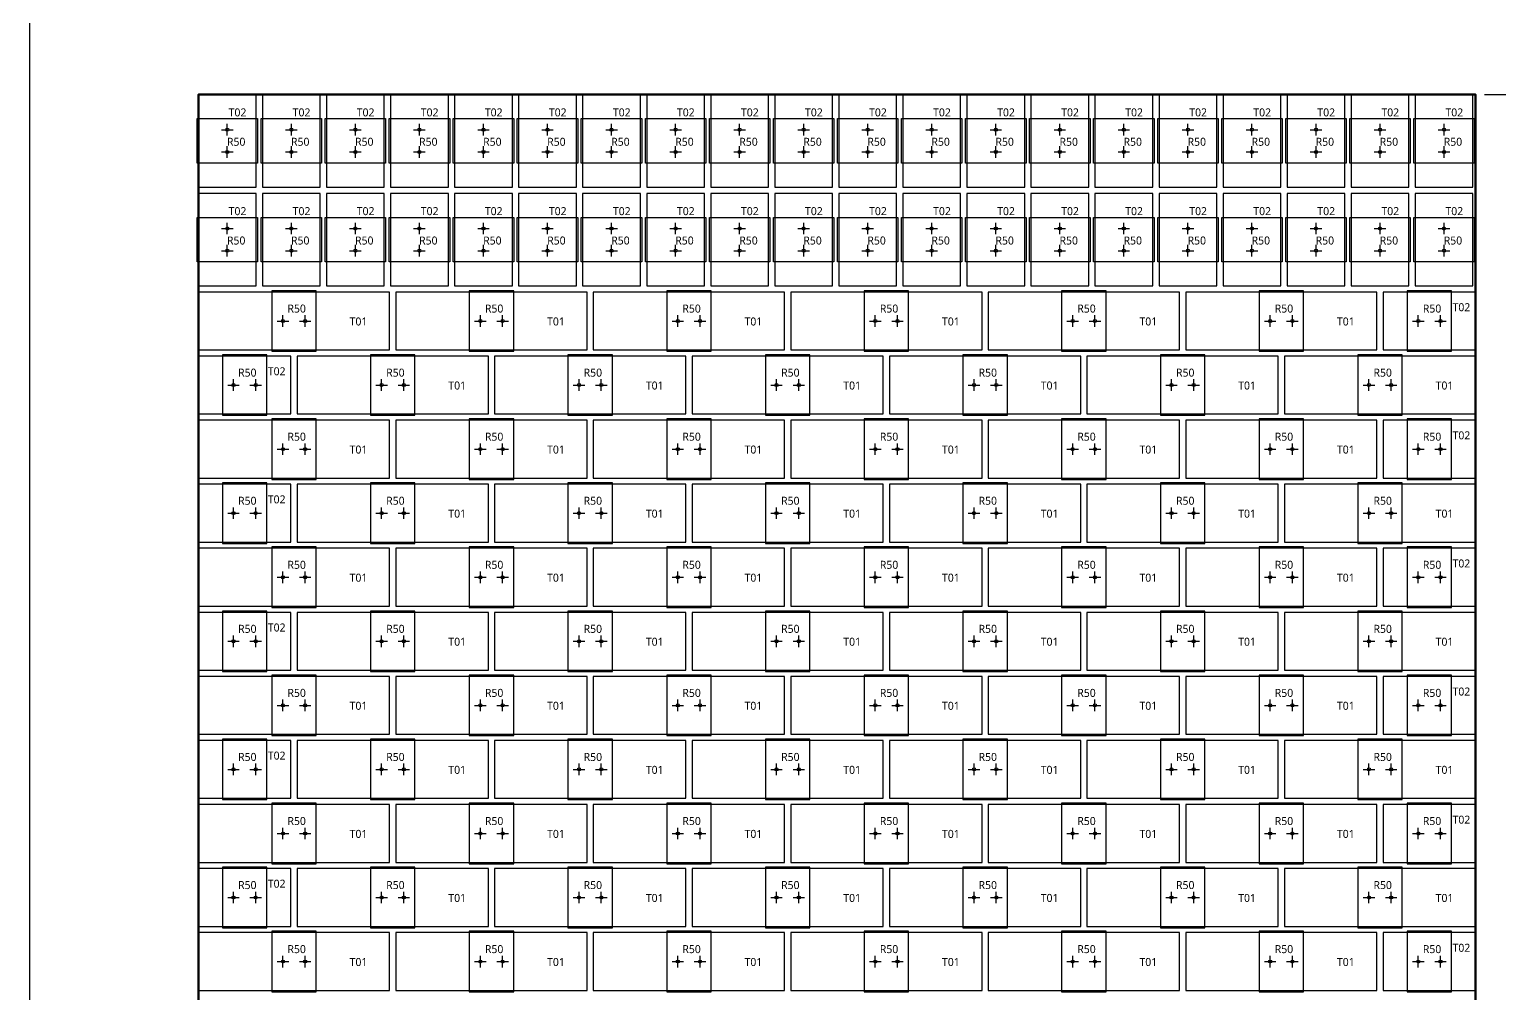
# Model space of a CAD drawing. Header units: millimetres. Extents: x -190 to 8130, y -7782 to 208.
# Drawn here: x -190 to 1463, y -4565 to -3481 of the extents above; entities that cross this region are included whole.
import ezdxf
from ezdxf.enums import TextEntityAlignment as Align

# ---------------------------------------------------------------- set-up
doc = ezdxf.new("R2010")
doc.units = ezdxf.units.MM
for name, color, linetype in [('BOARD', 7, 'Continuous'), ('BORDER', 7, 'Continuous'), ('DIM', 8, 'Continuous'), ('P4_CLIP', 4, 'Continuous'), ('P4_HOLE', 1, 'Continuous'), ('P4_SLIP', 7, 'Continuous'), ('P4_TXT_B', 7, 'Continuous'), ('P4_TXT_C', 4, 'Continuous')]:
    doc.layers.add(name, color=color, linetype=linetype)
doc.styles.add('CN', font='msyh.ttc')
doc.dimstyles.new('MM', dxfattribs={"dimtxt": 34, "dimasz": 20, "dimexe": 12, "dimexo": 10, "dimgap": 8, "dimtad": 1, "dimdec": 1, "dimdsep": 46, "dimtxsty": 'CN', "dimcen": 2.5, "dimazin": 3, "dimtfac": 1, "dimtmove": 0, "dimatfit": 3})

msp = doc.modelspace()

# ---------------------------------------------------------------- linework, layer by layer
at = {"layer": 'BOARD', "lineweight": 50}
msp.add_lwpolyline([(0, -5071.5), (1436, -5071.5), (1436, -3554.5), (0, -3554.5)], close=True, dxfattribs=at)
at = {"layer": 'BORDER'}
msp.add_lwpolyline([(-190, -7781.5), (8129.51, -7781.5), (8129.51, 207.69), (-190, 207.69)], close=True, dxfattribs=at)
at = {"layer": 'P4_CLIP'}
for points in [[(-1.5, -3631.5), (-1.5, -3581.5), (66.5, -3581.5), (66.5, -3631.5)], [(70.5, -3631.5), (70.5, -3581.5), (138.5, -3581.5), (138.5, -3631.5)], [(142.5, -3631.5), (142.5, -3581.5), (210.5, -3581.5), (210.5, -3631.5)], [(214.5, -3631.5), (214.5, -3581.5), (282.5, -3581.5), (282.5, -3631.5)], [(286.5, -3631.5), (286.5, -3581.5), (354.5, -3581.5), (354.5, -3631.5)], [(358.5, -3631.5), (358.5, -3581.5), (426.5, -3581.5), (426.5, -3631.5)], [(430.5, -3631.5), (430.5, -3581.5), (498.5, -3581.5), (498.5, -3631.5)], [(502.5, -3631.5), (502.5, -3581.5), (570.5, -3581.5), (570.5, -3631.5)], [(574.5, -3631.5), (574.5, -3581.5), (642.5, -3581.5), (642.5, -3631.5)], [(646.5, -3631.5), (646.5, -3581.5), (714.5, -3581.5), (714.5, -3631.5)], [(718.5, -3631.5), (718.5, -3581.5), (786.5, -3581.5), (786.5, -3631.5)], [(790.5, -3631.5), (790.5, -3581.5), (858.5, -3581.5), (858.5, -3631.5)], [(862.5, -3631.5), (862.5, -3581.5), (930.5, -3581.5), (930.5, -3631.5)], [(934.5, -3631.5), (934.5, -3581.5), (1002.5, -3581.5), (1002.5, -3631.5)], [(1006.5, -3631.5), (1006.5, -3581.5), (1074.5, -3581.5), (1074.5, -3631.5)], [(1078.5, -3631.5), (1078.5, -3581.5), (1146.5, -3581.5), (1146.5, -3631.5)], [(1150.5, -3631.5), (1150.5, -3581.5), (1218.5, -3581.5), (1218.5, -3631.5)], [(1222.5, -3631.5), (1222.5, -3581.5), (1290.5, -3581.5), (1290.5, -3631.5)], [(1294.5, -3631.5), (1294.5, -3581.5), (1362.5, -3581.5), (1362.5, -3631.5)], [(1366.5, -3631.5), (1366.5, -3581.5), (1434.5, -3581.5), (1434.5, -3631.5)], [(-1.5, -3742.5), (-1.5, -3692.5), (66.5, -3692.5), (66.5, -3742.5)], [(70.5, -3742.5), (70.5, -3692.5), (138.5, -3692.5), (138.5, -3742.5)], [(142.5, -3742.5), (142.5, -3692.5), (210.5, -3692.5), (210.5, -3742.5)], [(214.5, -3742.5), (214.5, -3692.5), (282.5, -3692.5), (282.5, -3742.5)], [(286.5, -3742.5), (286.5, -3692.5), (354.5, -3692.5), (354.5, -3742.5)], [(358.5, -3742.5), (358.5, -3692.5), (426.5, -3692.5), (426.5, -3742.5)], [(430.5, -3742.5), (430.5, -3692.5), (498.5, -3692.5), (498.5, -3742.5)], [(502.5, -3742.5), (502.5, -3692.5), (570.5, -3692.5), (570.5, -3742.5)], [(574.5, -3742.5), (574.5, -3692.5), (642.5, -3692.5), (642.5, -3742.5)], [(646.5, -3742.5), (646.5, -3692.5), (714.5, -3692.5), (714.5, -3742.5)], [(718.5, -3742.5), (718.5, -3692.5), (786.5, -3692.5), (786.5, -3742.5)], [(790.5, -3742.5), (790.5, -3692.5), (858.5, -3692.5), (858.5, -3742.5)], [(862.5, -3742.5), (862.5, -3692.5), (930.5, -3692.5), (930.5, -3742.5)], [(934.5, -3742.5), (934.5, -3692.5), (1002.5, -3692.5), (1002.5, -3742.5)], [(1006.5, -3742.5), (1006.5, -3692.5), (1074.5, -3692.5), (1074.5, -3742.5)], [(1078.5, -3742.5), (1078.5, -3692.5), (1146.5, -3692.5), (1146.5, -3742.5)], [(1150.5, -3742.5), (1150.5, -3692.5), (1218.5, -3692.5), (1218.5, -3742.5)], [(1222.5, -3742.5), (1222.5, -3692.5), (1290.5, -3692.5), (1290.5, -3742.5)], [(1294.5, -3742.5), (1294.5, -3692.5), (1362.5, -3692.5), (1362.5, -3742.5)], [(1366.5, -3742.5), (1366.5, -3692.5), (1434.5, -3692.5), (1434.5, -3742.5)], [(82.5, -3843), (132.5, -3843), (132.5, -3775), (82.5, -3775)], [(304.5, -3843), (354.5, -3843), (354.5, -3775), (304.5, -3775)], [(526.5, -3843), (576.5, -3843), (576.5, -3775), (526.5, -3775)], [(748.5, -3843), (798.5, -3843), (798.5, -3775), (748.5, -3775)], [(970.5, -3843), (1020.5, -3843), (1020.5, -3775), (970.5, -3775)], [(1192.5, -3843), (1242.5, -3843), (1242.5, -3775), (1192.5, -3775)], [(1359, -3843), (1409, -3843), (1409, -3775), (1359, -3775)], [(27, -3915), (77, -3915), (77, -3847), (27, -3847)], [(193.5, -3915), (243.5, -3915), (243.5, -3847), (193.5, -3847)], [(415.5, -3915), (465.5, -3915), (465.5, -3847), (415.5, -3847)], [(637.5, -3915), (687.5, -3915), (687.5, -3847), (637.5, -3847)], [(859.5, -3915), (909.5, -3915), (909.5, -3847), (859.5, -3847)], [(1081.5, -3915), (1131.5, -3915), (1131.5, -3847), (1081.5, -3847)], [(1303.5, -3915), (1353.5, -3915), (1353.5, -3847), (1303.5, -3847)], [(82.5, -3987), (132.5, -3987), (132.5, -3919), (82.5, -3919)], [(304.5, -3987), (354.5, -3987), (354.5, -3919), (304.5, -3919)], [(526.5, -3987), (576.5, -3987), (576.5, -3919), (526.5, -3919)], [(748.5, -3987), (798.5, -3987), (798.5, -3919), (748.5, -3919)], [(970.5, -3987), (1020.5, -3987), (1020.5, -3919), (970.5, -3919)], [(1192.5, -3987), (1242.5, -3987), (1242.5, -3919), (1192.5, -3919)], [(1359, -3987), (1409, -3987), (1409, -3919), (1359, -3919)], [(27, -4059), (77, -4059), (77, -3991), (27, -3991)], [(193.5, -4059), (243.5, -4059), (243.5, -3991), (193.5, -3991)], [(415.5, -4059), (465.5, -4059), (465.5, -3991), (415.5, -3991)], [(637.5, -4059), (687.5, -4059), (687.5, -3991), (637.5, -3991)], [(859.5, -4059), (909.5, -4059), (909.5, -3991), (859.5, -3991)], [(1081.5, -4059), (1131.5, -4059), (1131.5, -3991), (1081.5, -3991)], [(1303.5, -4059), (1353.5, -4059), (1353.5, -3991), (1303.5, -3991)], [(82.5, -4131), (132.5, -4131), (132.5, -4063), (82.5, -4063)], [(304.5, -4131), (354.5, -4131), (354.5, -4063), (304.5, -4063)], [(526.5, -4131), (576.5, -4131), (576.5, -4063), (526.5, -4063)], [(748.5, -4131), (798.5, -4131), (798.5, -4063), (748.5, -4063)], [(970.5, -4131), (1020.5, -4131), (1020.5, -4063), (970.5, -4063)], [(1192.5, -4131), (1242.5, -4131), (1242.5, -4063), (1192.5, -4063)], [(1359, -4131), (1409, -4131), (1409, -4063), (1359, -4063)], [(27, -4203), (77, -4203), (77, -4135), (27, -4135)], [(193.5, -4203), (243.5, -4203), (243.5, -4135), (193.5, -4135)], [(415.5, -4203), (465.5, -4203), (465.5, -4135), (415.5, -4135)], [(637.5, -4203), (687.5, -4203), (687.5, -4135), (637.5, -4135)], [(859.5, -4203), (909.5, -4203), (909.5, -4135), (859.5, -4135)], [(1081.5, -4203), (1131.5, -4203), (1131.5, -4135), (1081.5, -4135)], [(1303.5, -4203), (1353.5, -4203), (1353.5, -4135), (1303.5, -4135)], [(82.5, -4275), (132.5, -4275), (132.5, -4207), (82.5, -4207)], [(304.5, -4275), (354.5, -4275), (354.5, -4207), (304.5, -4207)], [(526.5, -4275), (576.5, -4275), (576.5, -4207), (526.5, -4207)], [(748.5, -4275), (798.5, -4275), (798.5, -4207), (748.5, -4207)], [(970.5, -4275), (1020.5, -4275), (1020.5, -4207), (970.5, -4207)], [(1192.5, -4275), (1242.5, -4275), (1242.5, -4207), (1192.5, -4207)], [(1359, -4275), (1409, -4275), (1409, -4207), (1359, -4207)], [(27, -4347), (77, -4347), (77, -4279), (27, -4279)], [(193.5, -4347), (243.5, -4347), (243.5, -4279), (193.5, -4279)], [(415.5, -4347), (465.5, -4347), (465.5, -4279), (415.5, -4279)], [(637.5, -4347), (687.5, -4347), (687.5, -4279), (637.5, -4279)], [(859.5, -4347), (909.5, -4347), (909.5, -4279), (859.5, -4279)], [(1081.5, -4347), (1131.5, -4347), (1131.5, -4279), (1081.5, -4279)], [(1303.5, -4347), (1353.5, -4347), (1353.5, -4279), (1303.5, -4279)], [(82.5, -4419), (132.5, -4419), (132.5, -4351), (82.5, -4351)], [(304.5, -4419), (354.5, -4419), (354.5, -4351), (304.5, -4351)], [(526.5, -4419), (576.5, -4419), (576.5, -4351), (526.5, -4351)], [(748.5, -4419), (798.5, -4419), (798.5, -4351), (748.5, -4351)], [(970.5, -4419), (1020.5, -4419), (1020.5, -4351), (970.5, -4351)], [(1192.5, -4419), (1242.5, -4419), (1242.5, -4351), (1192.5, -4351)], [(1359, -4419), (1409, -4419), (1409, -4351), (1359, -4351)], [(27, -4491), (77, -4491), (77, -4423), (27, -4423)], [(193.5, -4491), (243.5, -4491), (243.5, -4423), (193.5, -4423)], [(415.5, -4491), (465.5, -4491), (465.5, -4423), (415.5, -4423)], [(637.5, -4491), (687.5, -4491), (687.5, -4423), (637.5, -4423)], [(859.5, -4491), (909.5, -4491), (909.5, -4423), (859.5, -4423)], [(1081.5, -4491), (1131.5, -4491), (1131.5, -4423), (1081.5, -4423)], [(1303.5, -4491), (1353.5, -4491), (1353.5, -4423), (1303.5, -4423)], [(82.5, -4563), (132.5, -4563), (132.5, -4495), (82.5, -4495)], [(304.5, -4563), (354.5, -4563), (354.5, -4495), (304.5, -4495)], [(526.5, -4563), (576.5, -4563), (576.5, -4495), (526.5, -4495)], [(748.5, -4563), (798.5, -4563), (798.5, -4495), (748.5, -4495)], [(970.5, -4563), (1020.5, -4563), (1020.5, -4495), (970.5, -4495)], [(1192.5, -4563), (1242.5, -4563), (1242.5, -4495), (1192.5, -4495)], [(1359, -4563), (1409, -4563), (1409, -4495), (1359, -4495)]]:
    msp.add_lwpolyline(points, close=True, dxfattribs=at)
at = {"layer": 'P4_HOLE'}
for p, q in [((26, -3594), (39, -3594)), ((32.5, -3600.5), (32.5, -3587.5)), ((98, -3594), (111, -3594)), ((104.5, -3600.5), (104.5, -3587.5)), ((170, -3594), (183, -3594)), ((176.5, -3600.5), (176.5, -3587.5)), ((242, -3594), (255, -3594)), ((248.5, -3600.5), (248.5, -3587.5)), ((314, -3594), (327, -3594)), ((320.5, -3600.5), (320.5, -3587.5)), ((386, -3594), (399, -3594)), ((392.5, -3600.5), (392.5, -3587.5)), ((458, -3594), (471, -3594)), ((464.5, -3600.5), (464.5, -3587.5)), ((530, -3594), (543, -3594)), ((536.5, -3600.5), (536.5, -3587.5)), ((602, -3594), (615, -3594)), ((608.5, -3600.5), (608.5, -3587.5)), ((674, -3594), (687, -3594)), ((680.5, -3600.5), (680.5, -3587.5)), ((746, -3594), (759, -3594)), ((752.5, -3600.5), (752.5, -3587.5)), ((818, -3594), (831, -3594)), ((824.5, -3600.5), (824.5, -3587.5)), ((890, -3594), (903, -3594)), ((896.5, -3600.5), (896.5, -3587.5)), ((962, -3594), (975, -3594)), ((968.5, -3600.5), (968.5, -3587.5)), ((1034, -3594), (1047, -3594)), ((1040.5, -3600.5), (1040.5, -3587.5)), ((1106, -3594), (1119, -3594)), ((1112.5, -3600.5), (1112.5, -3587.5)), ((1178, -3594), (1191, -3594)), ((1184.5, -3600.5), (1184.5, -3587.5)), ((1250, -3594), (1263, -3594)), ((1256.5, -3600.5), (1256.5, -3587.5)), ((1322, -3594), (1335, -3594)), ((1328.5, -3600.5), (1328.5, -3587.5)), ((1394, -3594), (1407, -3594)), ((1400.5, -3600.5), (1400.5, -3587.5)), ((26, -3619), (39, -3619)), ((32.5, -3625.5), (32.5, -3612.5)), ((98, -3619), (111, -3619)), ((104.5, -3625.5), (104.5, -3612.5)), ((170, -3619), (183, -3619)), ((176.5, -3625.5), (176.5, -3612.5)), ((242, -3619), (255, -3619)), ((248.5, -3625.5), (248.5, -3612.5)), ((314, -3619), (327, -3619)), ((320.5, -3625.5), (320.5, -3612.5)), ((386, -3619), (399, -3619)), ((392.5, -3625.5), (392.5, -3612.5)), ((458, -3619), (471, -3619)), ((464.5, -3625.5), (464.5, -3612.5)), ((530, -3619), (543, -3619)), ((536.5, -3625.5), (536.5, -3612.5)), ((602, -3619), (615, -3619)), ((608.5, -3625.5), (608.5, -3612.5)), ((674, -3619), (687, -3619)), ((680.5, -3625.5), (680.5, -3612.5)), ((746, -3619), (759, -3619)), ((752.5, -3625.5), (752.5, -3612.5)), ((818, -3619), (831, -3619)), ((824.5, -3625.5), (824.5, -3612.5)), ((890, -3619), (903, -3619)), ((896.5, -3625.5), (896.5, -3612.5)), ((962, -3619), (975, -3619)), ((968.5, -3625.5), (968.5, -3612.5)), ((1034, -3619), (1047, -3619)), ((1040.5, -3625.5), (1040.5, -3612.5)), ((1106, -3619), (1119, -3619)), ((1112.5, -3625.5), (1112.5, -3612.5)), ((1178, -3619), (1191, -3619)), ((1184.5, -3625.5), (1184.5, -3612.5)), ((1250, -3619), (1263, -3619)), ((1256.5, -3625.5), (1256.5, -3612.5)), ((1322, -3619), (1335, -3619)), ((1328.5, -3625.5), (1328.5, -3612.5)), ((1394, -3619), (1407, -3619)), ((1400.5, -3625.5), (1400.5, -3612.5)), ((32.5, -3711.5), (32.5, -3698.5)), ((104.5, -3711.5), (104.5, -3698.5)), ((176.5, -3711.5), (176.5, -3698.5)), ((248.5, -3711.5), (248.5, -3698.5)), ((320.5, -3711.5), (320.5, -3698.5)), ((392.5, -3711.5), (392.5, -3698.5)), ((464.5, -3711.5), (464.5, -3698.5)), ((536.5, -3711.5), (536.5, -3698.5)), ((608.5, -3711.5), (608.5, -3698.5)), ((680.5, -3711.5), (680.5, -3698.5)), ((752.5, -3711.5), (752.5, -3698.5)), ((824.5, -3711.5), (824.5, -3698.5)), ((896.5, -3711.5), (896.5, -3698.5)), ((968.5, -3711.5), (968.5, -3698.5)), ((1040.5, -3711.5), (1040.5, -3698.5)), ((1112.5, -3711.5), (1112.5, -3698.5)), ((1184.5, -3711.5), (1184.5, -3698.5)), ((1256.5, -3711.5), (1256.5, -3698.5)), ((1328.5, -3711.5), (1328.5, -3698.5)), ((1400.5, -3711.5), (1400.5, -3698.5)), ((26, -3705), (39, -3705)), ((98, -3705), (111, -3705)), ((170, -3705), (183, -3705)), ((242, -3705), (255, -3705)), ((314, -3705), (327, -3705)), ((386, -3705), (399, -3705)), ((458, -3705), (471, -3705)), ((530, -3705), (543, -3705)), ((602, -3705), (615, -3705)), ((674, -3705), (687, -3705)), ((746, -3705), (759, -3705)), ((818, -3705), (831, -3705)), ((890, -3705), (903, -3705)), ((962, -3705), (975, -3705)), ((1034, -3705), (1047, -3705)), ((1106, -3705), (1119, -3705)), ((1178, -3705), (1191, -3705)), ((1250, -3705), (1263, -3705)), ((1322, -3705), (1335, -3705)), ((1394, -3705), (1407, -3705)), ((26, -3730), (39, -3730)), ((32.5, -3736.5), (32.5, -3723.5)), ((98, -3730), (111, -3730)), ((104.5, -3736.5), (104.5, -3723.5)), ((170, -3730), (183, -3730)), ((176.5, -3736.5), (176.5, -3723.5)), ((242, -3730), (255, -3730)), ((248.5, -3736.5), (248.5, -3723.5)), ((314, -3730), (327, -3730)), ((320.5, -3736.5), (320.5, -3723.5)), ((386, -3730), (399, -3730)), ((392.5, -3736.5), (392.5, -3723.5)), ((458, -3730), (471, -3730)), ((464.5, -3736.5), (464.5, -3723.5)), ((530, -3730), (543, -3730)), ((536.5, -3736.5), (536.5, -3723.5)), ((602, -3730), (615, -3730)), ((608.5, -3736.5), (608.5, -3723.5)), ((674, -3730), (687, -3730)), ((680.5, -3736.5), (680.5, -3723.5)), ((746, -3730), (759, -3730)), ((752.5, -3736.5), (752.5, -3723.5)), ((818, -3730), (831, -3730)), ((824.5, -3736.5), (824.5, -3723.5)), ((890, -3730), (903, -3730)), ((896.5, -3736.5), (896.5, -3723.5)), ((962, -3730), (975, -3730)), ((968.5, -3736.5), (968.5, -3723.5)), ((1034, -3730), (1047, -3730)), ((1040.5, -3736.5), (1040.5, -3723.5)), ((1106, -3730), (1119, -3730)), ((1112.5, -3736.5), (1112.5, -3723.5)), ((1178, -3730), (1191, -3730)), ((1184.5, -3736.5), (1184.5, -3723.5)), ((1250, -3730), (1263, -3730)), ((1256.5, -3736.5), (1256.5, -3723.5)), ((1322, -3730), (1335, -3730)), ((1328.5, -3736.5), (1328.5, -3723.5)), ((1394, -3730), (1407, -3730)), ((1400.5, -3736.5), (1400.5, -3723.5)), ((88.5, -3809), (101.5, -3809)), ((95, -3815.5), (95, -3802.5)), ((113.5, -3809), (126.5, -3809)), ((120, -3815.5), (120, -3802.5)), ((310.5, -3809), (323.5, -3809)), ((317, -3815.5), (317, -3802.5)), ((335.5, -3809), (348.5, -3809)), ((342, -3815.5), (342, -3802.5)), ((532.5, -3809), (545.5, -3809)), ((539, -3815.5), (539, -3802.5)), ((557.5, -3809), (570.5, -3809)), ((564, -3815.5), (564, -3802.5)), ((754.5, -3809), (767.5, -3809)), ((761, -3815.5), (761, -3802.5)), ((779.5, -3809), (792.5, -3809)), ((786, -3815.5), (786, -3802.5)), ((976.5, -3809), (989.5, -3809)), ((983, -3815.5), (983, -3802.5)), ((1001.5, -3809), (1014.5, -3809)), ((1008, -3815.5), (1008, -3802.5)), ((1198.5, -3809), (1211.5, -3809)), ((1205, -3815.5), (1205, -3802.5)), ((1223.5, -3809), (1236.5, -3809)), ((1230, -3815.5), (1230, -3802.5)), ((1365, -3809), (1378, -3809)), ((1371.5, -3815.5), (1371.5, -3802.5)), ((1390, -3809), (1403, -3809)), ((1396.5, -3815.5), (1396.5, -3802.5)), ((33, -3881), (46, -3881)), ((39.5, -3887.5), (39.5, -3874.5)), ((58, -3881), (71, -3881)), ((64.5, -3887.5), (64.5, -3874.5)), ((199.5, -3881), (212.5, -3881)), ((206, -3887.5), (206, -3874.5)), ((224.5, -3881), (237.5, -3881)), ((231, -3887.5), (231, -3874.5)), ((421.5, -3881), (434.5, -3881)), ((428, -3887.5), (428, -3874.5)), ((446.5, -3881), (459.5, -3881)), ((453, -3887.5), (453, -3874.5)), ((643.5, -3881), (656.5, -3881)), ((650, -3887.5), (650, -3874.5)), ((668.5, -3881), (681.5, -3881)), ((675, -3887.5), (675, -3874.5)), ((865.5, -3881), (878.5, -3881)), ((872, -3887.5), (872, -3874.5)), ((890.5, -3881), (903.5, -3881)), ((897, -3887.5), (897, -3874.5)), ((1087.5, -3881), (1100.5, -3881)), ((1094, -3887.5), (1094, -3874.5)), ((1112.5, -3881), (1125.5, -3881)), ((1119, -3887.5), (1119, -3874.5)), ((1309.5, -3881), (1322.5, -3881)), ((1316, -3887.5), (1316, -3874.5)), ((1334.5, -3881), (1347.5, -3881)), ((1341, -3887.5), (1341, -3874.5)), ((95, -3959.5), (95, -3946.5)), ((120, -3959.5), (120, -3946.5)), ((317, -3959.5), (317, -3946.5)), ((342, -3959.5), (342, -3946.5)), ((539, -3959.5), (539, -3946.5)), ((564, -3959.5), (564, -3946.5)), ((761, -3959.5), (761, -3946.5)), ((786, -3959.5), (786, -3946.5)), ((983, -3959.5), (983, -3946.5)), ((1008, -3959.5), (1008, -3946.5)), ((1205, -3959.5), (1205, -3946.5)), ((1230, -3959.5), (1230, -3946.5)), ((1371.5, -3959.5), (1371.5, -3946.5)), ((1396.5, -3959.5), (1396.5, -3946.5)), ((88.5, -3953), (101.5, -3953)), ((113.5, -3953), (126.5, -3953)), ((310.5, -3953), (323.5, -3953)), ((335.5, -3953), (348.5, -3953)), ((532.5, -3953), (545.5, -3953)), ((557.5, -3953), (570.5, -3953)), ((754.5, -3953), (767.5, -3953)), ((779.5, -3953), (792.5, -3953)), ((976.5, -3953), (989.5, -3953)), ((1001.5, -3953), (1014.5, -3953)), ((1198.5, -3953), (1211.5, -3953)), ((1223.5, -3953), (1236.5, -3953)), ((1365, -3953), (1378, -3953)), ((1390, -3953), (1403, -3953)), ((33, -4025), (46, -4025)), ((39.5, -4031.5), (39.5, -4018.5)), ((58, -4025), (71, -4025)), ((64.5, -4031.5), (64.5, -4018.5)), ((199.5, -4025), (212.5, -4025)), ((206, -4031.5), (206, -4018.5)), ((224.5, -4025), (237.5, -4025)), ((231, -4031.5), (231, -4018.5)), ((421.5, -4025), (434.5, -4025)), ((428, -4031.5), (428, -4018.5)), ((446.5, -4025), (459.5, -4025)), ((453, -4031.5), (453, -4018.5)), ((643.5, -4025), (656.5, -4025)), ((650, -4031.5), (650, -4018.5)), ((668.5, -4025), (681.5, -4025)), ((675, -4031.5), (675, -4018.5)), ((865.5, -4025), (878.5, -4025)), ((872, -4031.5), (872, -4018.5)), ((890.5, -4025), (903.5, -4025)), ((897, -4031.5), (897, -4018.5)), ((1087.5, -4025), (1100.5, -4025)), ((1094, -4031.5), (1094, -4018.5)), ((1112.5, -4025), (1125.5, -4025)), ((1119, -4031.5), (1119, -4018.5)), ((1309.5, -4025), (1322.5, -4025)), ((1316, -4031.5), (1316, -4018.5)), ((1334.5, -4025), (1347.5, -4025)), ((1341, -4031.5), (1341, -4018.5)), ((88.5, -4097), (101.5, -4097)), ((95, -4103.5), (95, -4090.5)), ((113.5, -4097), (126.5, -4097)), ((120, -4103.5), (120, -4090.5)), ((310.5, -4097), (323.5, -4097)), ((317, -4103.5), (317, -4090.5)), ((335.5, -4097), (348.5, -4097)), ((342, -4103.5), (342, -4090.5)), ((532.5, -4097), (545.5, -4097)), ((539, -4103.5), (539, -4090.5)), ((557.5, -4097), (570.5, -4097)), ((564, -4103.5), (564, -4090.5)), ((754.5, -4097), (767.5, -4097)), ((761, -4103.5), (761, -4090.5)), ((779.5, -4097), (792.5, -4097)), ((786, -4103.5), (786, -4090.5)), ((976.5, -4097), (989.5, -4097)), ((983, -4103.5), (983, -4090.5)), ((1001.5, -4097), (1014.5, -4097)), ((1008, -4103.5), (1008, -4090.5)), ((1198.5, -4097), (1211.5, -4097)), ((1205, -4103.5), (1205, -4090.5)), ((1223.5, -4097), (1236.5, -4097)), ((1230, -4103.5), (1230, -4090.5)), ((1365, -4097), (1378, -4097)), ((1371.5, -4103.5), (1371.5, -4090.5)), ((1390, -4097), (1403, -4097)), ((1396.5, -4103.5), (1396.5, -4090.5)), ((39.5, -4175.5), (39.5, -4162.5)), ((64.5, -4175.5), (64.5, -4162.5)), ((206, -4175.5), (206, -4162.5)), ((231, -4175.5), (231, -4162.5)), ((428, -4175.5), (428, -4162.5)), ((453, -4175.5), (453, -4162.5)), ((650, -4175.5), (650, -4162.5)), ((675, -4175.5), (675, -4162.5)), ((872, -4175.5), (872, -4162.5)), ((897, -4175.5), (897, -4162.5)), ((1094, -4175.5), (1094, -4162.5)), ((1119, -4175.5), (1119, -4162.5)), ((1316, -4175.5), (1316, -4162.5)), ((1341, -4175.5), (1341, -4162.5)), ((33, -4169), (46, -4169)), ((58, -4169), (71, -4169)), ((199.5, -4169), (212.5, -4169)), ((224.5, -4169), (237.5, -4169)), ((421.5, -4169), (434.5, -4169)), ((446.5, -4169), (459.5, -4169)), ((643.5, -4169), (656.5, -4169)), ((668.5, -4169), (681.5, -4169)), ((865.5, -4169), (878.5, -4169)), ((890.5, -4169), (903.5, -4169)), ((1087.5, -4169), (1100.5, -4169)), ((1112.5, -4169), (1125.5, -4169)), ((1309.5, -4169), (1322.5, -4169)), ((1334.5, -4169), (1347.5, -4169)), ((88.5, -4241), (101.5, -4241)), ((95, -4247.5), (95, -4234.5)), ((113.5, -4241), (126.5, -4241)), ((120, -4247.5), (120, -4234.5)), ((310.5, -4241), (323.5, -4241)), ((317, -4247.5), (317, -4234.5)), ((335.5, -4241), (348.5, -4241)), ((342, -4247.5), (342, -4234.5)), ((532.5, -4241), (545.5, -4241)), ((539, -4247.5), (539, -4234.5)), ((557.5, -4241), (570.5, -4241)), ((564, -4247.5), (564, -4234.5)), ((754.5, -4241), (767.5, -4241)), ((761, -4247.5), (761, -4234.5)), ((779.5, -4241), (792.5, -4241)), ((786, -4247.5), (786, -4234.5)), ((976.5, -4241), (989.5, -4241)), ((983, -4247.5), (983, -4234.5)), ((1001.5, -4241), (1014.5, -4241)), ((1008, -4247.5), (1008, -4234.5)), ((1198.5, -4241), (1211.5, -4241)), ((1205, -4247.5), (1205, -4234.5)), ((1223.5, -4241), (1236.5, -4241)), ((1230, -4247.5), (1230, -4234.5)), ((1365, -4241), (1378, -4241)), ((1371.5, -4247.5), (1371.5, -4234.5)), ((1390, -4241), (1403, -4241)), ((1396.5, -4247.5), (1396.5, -4234.5)), ((33, -4313), (46, -4313)), ((39.5, -4319.5), (39.5, -4306.5)), ((58, -4313), (71, -4313)), ((64.5, -4319.5), (64.5, -4306.5)), ((199.5, -4313), (212.5, -4313)), ((206, -4319.5), (206, -4306.5)), ((224.5, -4313), (237.5, -4313)), ((231, -4319.5), (231, -4306.5)), ((421.5, -4313), (434.5, -4313)), ((428, -4319.5), (428, -4306.5)), ((446.5, -4313), (459.5, -4313)), ((453, -4319.5), (453, -4306.5)), ((643.5, -4313), (656.5, -4313)), ((650, -4319.5), (650, -4306.5)), ((668.5, -4313), (681.5, -4313)), ((675, -4319.5), (675, -4306.5)), ((865.5, -4313), (878.5, -4313)), ((872, -4319.5), (872, -4306.5)), ((890.5, -4313), (903.5, -4313)), ((897, -4319.5), (897, -4306.5)), ((1087.5, -4313), (1100.5, -4313)), ((1094, -4319.5), (1094, -4306.5)), ((1112.5, -4313), (1125.5, -4313)), ((1119, -4319.5), (1119, -4306.5)), ((1309.5, -4313), (1322.5, -4313)), ((1316, -4319.5), (1316, -4306.5)), ((1334.5, -4313), (1347.5, -4313)), ((1341, -4319.5), (1341, -4306.5)), ((95, -4391.5), (95, -4378.5)), ((120, -4391.5), (120, -4378.5)), ((317, -4391.5), (317, -4378.5)), ((342, -4391.5), (342, -4378.5)), ((539, -4391.5), (539, -4378.5)), ((564, -4391.5), (564, -4378.5)), ((761, -4391.5), (761, -4378.5)), ((786, -4391.5), (786, -4378.5)), ((983, -4391.5), (983, -4378.5)), ((1008, -4391.5), (1008, -4378.5)), ((1205, -4391.5), (1205, -4378.5)), ((1230, -4391.5), (1230, -4378.5)), ((1371.5, -4391.5), (1371.5, -4378.5)), ((1396.5, -4391.5), (1396.5, -4378.5)), ((88.5, -4385), (101.5, -4385)), ((113.5, -4385), (126.5, -4385)), ((310.5, -4385), (323.5, -4385)), ((335.5, -4385), (348.5, -4385)), ((532.5, -4385), (545.5, -4385)), ((557.5, -4385), (570.5, -4385)), ((754.5, -4385), (767.5, -4385)), ((779.5, -4385), (792.5, -4385)), ((976.5, -4385), (989.5, -4385)), ((1001.5, -4385), (1014.5, -4385)), ((1198.5, -4385), (1211.5, -4385)), ((1223.5, -4385), (1236.5, -4385)), ((1365, -4385), (1378, -4385)), ((1390, -4385), (1403, -4385)), ((33, -4457), (46, -4457)), ((39.5, -4463.5), (39.5, -4450.5)), ((58, -4457), (71, -4457)), ((64.5, -4463.5), (64.5, -4450.5)), ((199.5, -4457), (212.5, -4457)), ((206, -4463.5), (206, -4450.5)), ((224.5, -4457), (237.5, -4457)), ((231, -4463.5), (231, -4450.5)), ((421.5, -4457), (434.5, -4457)), ((428, -4463.5), (428, -4450.5)), ((446.5, -4457), (459.5, -4457)), ((453, -4463.5), (453, -4450.5)), ((643.5, -4457), (656.5, -4457)), ((650, -4463.5), (650, -4450.5)), ((668.5, -4457), (681.5, -4457)), ((675, -4463.5), (675, -4450.5)), ((865.5, -4457), (878.5, -4457)), ((872, -4463.5), (872, -4450.5)), ((890.5, -4457), (903.5, -4457)), ((897, -4463.5), (897, -4450.5)), ((1087.5, -4457), (1100.5, -4457)), ((1094, -4463.5), (1094, -4450.5)), ((1112.5, -4457), (1125.5, -4457)), ((1119, -4463.5), (1119, -4450.5)), ((1309.5, -4457), (1322.5, -4457)), ((1316, -4463.5), (1316, -4450.5)), ((1334.5, -4457), (1347.5, -4457)), ((1341, -4463.5), (1341, -4450.5)), ((95, -4535.5), (95, -4522.5)), ((120, -4535.5), (120, -4522.5)), ((317, -4535.5), (317, -4522.5)), ((342, -4535.5), (342, -4522.5)), ((539, -4535.5), (539, -4522.5)), ((564, -4535.5), (564, -4522.5)), ((761, -4535.5), (761, -4522.5)), ((786, -4535.5), (786, -4522.5)), ((983, -4535.5), (983, -4522.5)), ((1008, -4535.5), (1008, -4522.5)), ((1205, -4535.5), (1205, -4522.5)), ((1230, -4535.5), (1230, -4522.5)), ((1371.5, -4535.5), (1371.5, -4522.5)), ((1396.5, -4535.5), (1396.5, -4522.5)), ((88.5, -4529), (101.5, -4529)), ((113.5, -4529), (126.5, -4529)), ((310.5, -4529), (323.5, -4529)), ((335.5, -4529), (348.5, -4529)), ((532.5, -4529), (545.5, -4529)), ((557.5, -4529), (570.5, -4529)), ((754.5, -4529), (767.5, -4529)), ((779.5, -4529), (792.5, -4529)), ((976.5, -4529), (989.5, -4529)), ((1001.5, -4529), (1014.5, -4529)), ((1198.5, -4529), (1211.5, -4529)), ((1223.5, -4529), (1236.5, -4529)), ((1365, -4529), (1378, -4529)), ((1390, -4529), (1403, -4529))]:
    msp.add_line(p, q, dxfattribs=at)
for centre in [(32.5, -3594), (104.5, -3594), (176.5, -3594), (248.5, -3594), (320.5, -3594), (392.5, -3594), (464.5, -3594), (536.5, -3594), (608.5, -3594), (680.5, -3594), (752.5, -3594), (824.5, -3594), (896.5, -3594), (968.5, -3594), (1040.5, -3594), (1112.5, -3594), (1184.5, -3594), (1256.5, -3594), (1328.5, -3594), (1400.5, -3594), (32.5, -3619), (104.5, -3619), (176.5, -3619), (248.5, -3619), (320.5, -3619), (392.5, -3619), (464.5, -3619), (536.5, -3619), (608.5, -3619), (680.5, -3619), (752.5, -3619), (824.5, -3619), (896.5, -3619), (968.5, -3619), (1040.5, -3619), (1112.5, -3619), (1184.5, -3619), (1256.5, -3619), (1328.5, -3619), (1400.5, -3619), (32.5, -3705), (104.5, -3705), (176.5, -3705), (248.5, -3705), (320.5, -3705), (392.5, -3705), (464.5, -3705), (536.5, -3705), (608.5, -3705), (680.5, -3705), (752.5, -3705), (824.5, -3705), (896.5, -3705), (968.5, -3705), (1040.5, -3705), (1112.5, -3705), (1184.5, -3705), (1256.5, -3705), (1328.5, -3705), (1400.5, -3705), (32.5, -3730), (104.5, -3730), (176.5, -3730), (248.5, -3730), (320.5, -3730), (392.5, -3730), (464.5, -3730), (536.5, -3730), (608.5, -3730), (680.5, -3730), (752.5, -3730), (824.5, -3730), (896.5, -3730), (968.5, -3730), (1040.5, -3730), (1112.5, -3730), (1184.5, -3730), (1256.5, -3730), (1328.5, -3730), (1400.5, -3730), (95, -3809), (120, -3809), (317, -3809), (342, -3809), (539, -3809), (564, -3809), (761, -3809), (786, -3809), (983, -3809), (1008, -3809), (1205, -3809), (1230, -3809), (1371.5, -3809), (1396.5, -3809), (39.5, -3881), (64.5, -3881), (206, -3881), (231, -3881), (428, -3881), (453, -3881), (650, -3881), (675, -3881), (872, -3881), (897, -3881), (1094, -3881), (1119, -3881), (1316, -3881), (1341, -3881), (95, -3953), (120, -3953), (317, -3953), (342, -3953), (539, -3953), (564, -3953), (761, -3953), (786, -3953), (983, -3953), (1008, -3953), (1205, -3953), (1230, -3953), (1371.5, -3953), (1396.5, -3953), (39.5, -4025), (64.5, -4025), (206, -4025), (231, -4025), (428, -4025), (453, -4025), (650, -4025), (675, -4025), (872, -4025), (897, -4025), (1094, -4025), (1119, -4025), (1316, -4025), (1341, -4025), (95, -4097), (120, -4097), (317, -4097), (342, -4097), (539, -4097), (564, -4097), (761, -4097), (786, -4097), (983, -4097), (1008, -4097), (1205, -4097), (1230, -4097), (1371.5, -4097), (1396.5, -4097), (39.5, -4169), (64.5, -4169), (206, -4169), (231, -4169), (428, -4169), (453, -4169), (650, -4169), (675, -4169), (872, -4169), (897, -4169), (1094, -4169), (1119, -4169), (1316, -4169), (1341, -4169), (95, -4241), (120, -4241), (317, -4241), (342, -4241), (539, -4241), (564, -4241), (761, -4241), (786, -4241), (983, -4241), (1008, -4241), (1205, -4241), (1230, -4241), (1371.5, -4241), (1396.5, -4241), (39.5, -4313), (64.5, -4313), (206, -4313), (231, -4313), (428, -4313), (453, -4313), (650, -4313), (675, -4313), (872, -4313), (897, -4313), (1094, -4313), (1119, -4313), (1316, -4313), (1341, -4313), (95, -4385), (120, -4385), (317, -4385), (342, -4385), (539, -4385), (564, -4385), (761, -4385), (786, -4385), (983, -4385), (1008, -4385), (1205, -4385), (1230, -4385), (1371.5, -4385), (1396.5, -4385), (39.5, -4457), (64.5, -4457), (206, -4457), (231, -4457), (428, -4457), (453, -4457), (650, -4457), (675, -4457), (872, -4457), (897, -4457), (1094, -4457), (1119, -4457), (1316, -4457), (1341, -4457), (95, -4529), (120, -4529), (317, -4529), (342, -4529), (539, -4529), (564, -4529), (761, -4529), (786, -4529), (983, -4529), (1008, -4529), (1205, -4529), (1230, -4529), (1371.5, -4529), (1396.5, -4529)]:
    msp.add_circle(centre, 1.75, dxfattribs=at)
at = {"layer": 'P4_SLIP'}
for points in [[(0, -3658.5), (65, -3658.5), (65, -3554.5), (0, -3554.5)], [(72, -3658.5), (137, -3658.5), (137, -3554.5), (72, -3554.5)], [(144, -3658.5), (209, -3658.5), (209, -3554.5), (144, -3554.5)], [(216, -3658.5), (281, -3658.5), (281, -3554.5), (216, -3554.5)], [(288, -3658.5), (353, -3658.5), (353, -3554.5), (288, -3554.5)], [(360, -3658.5), (425, -3658.5), (425, -3554.5), (360, -3554.5)], [(432, -3658.5), (497, -3658.5), (497, -3554.5), (432, -3554.5)], [(504, -3658.5), (569, -3658.5), (569, -3554.5), (504, -3554.5)], [(576, -3658.5), (641, -3658.5), (641, -3554.5), (576, -3554.5)], [(648, -3658.5), (713, -3658.5), (713, -3554.5), (648, -3554.5)], [(720, -3658.5), (785, -3658.5), (785, -3554.5), (720, -3554.5)], [(792, -3658.5), (857, -3658.5), (857, -3554.5), (792, -3554.5)], [(864, -3658.5), (929, -3658.5), (929, -3554.5), (864, -3554.5)], [(936, -3658.5), (1001, -3658.5), (1001, -3554.5), (936, -3554.5)], [(1008, -3658.5), (1073, -3658.5), (1073, -3554.5), (1008, -3554.5)], [(1080, -3658.5), (1145, -3658.5), (1145, -3554.5), (1080, -3554.5)], [(1152, -3658.5), (1217, -3658.5), (1217, -3554.5), (1152, -3554.5)], [(1224, -3658.5), (1289, -3658.5), (1289, -3554.5), (1224, -3554.5)], [(1296, -3658.5), (1361, -3658.5), (1361, -3554.5), (1296, -3554.5)], [(1368, -3658.5), (1433, -3658.5), (1433, -3554.5), (1368, -3554.5)], [(0, -3769.5), (65, -3769.5), (65, -3665.5), (0, -3665.5)], [(72, -3769.5), (137, -3769.5), (137, -3665.5), (72, -3665.5)], [(144, -3769.5), (209, -3769.5), (209, -3665.5), (144, -3665.5)], [(216, -3769.5), (281, -3769.5), (281, -3665.5), (216, -3665.5)], [(288, -3769.5), (353, -3769.5), (353, -3665.5), (288, -3665.5)], [(360, -3769.5), (425, -3769.5), (425, -3665.5), (360, -3665.5)], [(432, -3769.5), (497, -3769.5), (497, -3665.5), (432, -3665.5)], [(504, -3769.5), (569, -3769.5), (569, -3665.5), (504, -3665.5)], [(576, -3769.5), (641, -3769.5), (641, -3665.5), (576, -3665.5)], [(648, -3769.5), (713, -3769.5), (713, -3665.5), (648, -3665.5)], [(720, -3769.5), (785, -3769.5), (785, -3665.5), (720, -3665.5)], [(792, -3769.5), (857, -3769.5), (857, -3665.5), (792, -3665.5)], [(864, -3769.5), (929, -3769.5), (929, -3665.5), (864, -3665.5)], [(936, -3769.5), (1001, -3769.5), (1001, -3665.5), (936, -3665.5)], [(1008, -3769.5), (1073, -3769.5), (1073, -3665.5), (1008, -3665.5)], [(1080, -3769.5), (1145, -3769.5), (1145, -3665.5), (1080, -3665.5)], [(1152, -3769.5), (1217, -3769.5), (1217, -3665.5), (1152, -3665.5)], [(1224, -3769.5), (1289, -3769.5), (1289, -3665.5), (1224, -3665.5)], [(1296, -3769.5), (1361, -3769.5), (1361, -3665.5), (1296, -3665.5)], [(1368, -3769.5), (1433, -3769.5), (1433, -3665.5), (1368, -3665.5)], [(0, -3841.5), (215, -3841.5), (215, -3776.5), (0, -3776.5)], [(222, -3841.5), (437, -3841.5), (437, -3776.5), (222, -3776.5)], [(444, -3841.5), (659, -3841.5), (659, -3776.5), (444, -3776.5)], [(666, -3841.5), (881, -3841.5), (881, -3776.5), (666, -3776.5)], [(888, -3841.5), (1103, -3841.5), (1103, -3776.5), (888, -3776.5)], [(1110, -3841.5), (1325, -3841.5), (1325, -3776.5), (1110, -3776.5)], [(1332, -3841.5), (1436, -3841.5), (1436, -3776.5), (1332, -3776.5)], [(0, -3913.5), (104, -3913.5), (104, -3848.5), (0, -3848.5)], [(111, -3913.5), (326, -3913.5), (326, -3848.5), (111, -3848.5)], [(333, -3913.5), (548, -3913.5), (548, -3848.5), (333, -3848.5)], [(555, -3913.5), (770, -3913.5), (770, -3848.5), (555, -3848.5)], [(777, -3913.5), (992, -3913.5), (992, -3848.5), (777, -3848.5)], [(999, -3913.5), (1214, -3913.5), (1214, -3848.5), (999, -3848.5)], [(1221, -3913.5), (1436, -3913.5), (1436, -3848.5), (1221, -3848.5)], [(0, -3985.5), (215, -3985.5), (215, -3920.5), (0, -3920.5)], [(222, -3985.5), (437, -3985.5), (437, -3920.5), (222, -3920.5)], [(444, -3985.5), (659, -3985.5), (659, -3920.5), (444, -3920.5)], [(666, -3985.5), (881, -3985.5), (881, -3920.5), (666, -3920.5)], [(888, -3985.5), (1103, -3985.5), (1103, -3920.5), (888, -3920.5)], [(1110, -3985.5), (1325, -3985.5), (1325, -3920.5), (1110, -3920.5)], [(1332, -3985.5), (1436, -3985.5), (1436, -3920.5), (1332, -3920.5)], [(0, -4057.5), (104, -4057.5), (104, -3992.5), (0, -3992.5)], [(111, -4057.5), (326, -4057.5), (326, -3992.5), (111, -3992.5)], [(333, -4057.5), (548, -4057.5), (548, -3992.5), (333, -3992.5)], [(555, -4057.5), (770, -4057.5), (770, -3992.5), (555, -3992.5)], [(777, -4057.5), (992, -4057.5), (992, -3992.5), (777, -3992.5)], [(999, -4057.5), (1214, -4057.5), (1214, -3992.5), (999, -3992.5)], [(1221, -4057.5), (1436, -4057.5), (1436, -3992.5), (1221, -3992.5)], [(0, -4129.5), (215, -4129.5), (215, -4064.5), (0, -4064.5)], [(222, -4129.5), (437, -4129.5), (437, -4064.5), (222, -4064.5)], [(444, -4129.5), (659, -4129.5), (659, -4064.5), (444, -4064.5)], [(666, -4129.5), (881, -4129.5), (881, -4064.5), (666, -4064.5)], [(888, -4129.5), (1103, -4129.5), (1103, -4064.5), (888, -4064.5)], [(1110, -4129.5), (1325, -4129.5), (1325, -4064.5), (1110, -4064.5)], [(1332, -4129.5), (1436, -4129.5), (1436, -4064.5), (1332, -4064.5)], [(0, -4201.5), (104, -4201.5), (104, -4136.5), (0, -4136.5)], [(111, -4201.5), (326, -4201.5), (326, -4136.5), (111, -4136.5)], [(333, -4201.5), (548, -4201.5), (548, -4136.5), (333, -4136.5)], [(555, -4201.5), (770, -4201.5), (770, -4136.5), (555, -4136.5)], [(777, -4201.5), (992, -4201.5), (992, -4136.5), (777, -4136.5)], [(999, -4201.5), (1214, -4201.5), (1214, -4136.5), (999, -4136.5)], [(1221, -4201.5), (1436, -4201.5), (1436, -4136.5), (1221, -4136.5)], [(0, -4273.5), (215, -4273.5), (215, -4208.5), (0, -4208.5)], [(222, -4273.5), (437, -4273.5), (437, -4208.5), (222, -4208.5)], [(444, -4273.5), (659, -4273.5), (659, -4208.5), (444, -4208.5)], [(666, -4273.5), (881, -4273.5), (881, -4208.5), (666, -4208.5)], [(888, -4273.5), (1103, -4273.5), (1103, -4208.5), (888, -4208.5)], [(1110, -4273.5), (1325, -4273.5), (1325, -4208.5), (1110, -4208.5)], [(1332, -4273.5), (1436, -4273.5), (1436, -4208.5), (1332, -4208.5)], [(0, -4345.5), (104, -4345.5), (104, -4280.5), (0, -4280.5)], [(111, -4345.5), (326, -4345.5), (326, -4280.5), (111, -4280.5)], [(333, -4345.5), (548, -4345.5), (548, -4280.5), (333, -4280.5)], [(555, -4345.5), (770, -4345.5), (770, -4280.5), (555, -4280.5)], [(777, -4345.5), (992, -4345.5), (992, -4280.5), (777, -4280.5)], [(999, -4345.5), (1214, -4345.5), (1214, -4280.5), (999, -4280.5)], [(1221, -4345.5), (1436, -4345.5), (1436, -4280.5), (1221, -4280.5)], [(0, -4417.5), (215, -4417.5), (215, -4352.5), (0, -4352.5)], [(222, -4417.5), (437, -4417.5), (437, -4352.5), (222, -4352.5)], [(444, -4417.5), (659, -4417.5), (659, -4352.5), (444, -4352.5)], [(666, -4417.5), (881, -4417.5), (881, -4352.5), (666, -4352.5)], [(888, -4417.5), (1103, -4417.5), (1103, -4352.5), (888, -4352.5)], [(1110, -4417.5), (1325, -4417.5), (1325, -4352.5), (1110, -4352.5)], [(1332, -4417.5), (1436, -4417.5), (1436, -4352.5), (1332, -4352.5)], [(0, -4489.5), (104, -4489.5), (104, -4424.5), (0, -4424.5)], [(111, -4489.5), (326, -4489.5), (326, -4424.5), (111, -4424.5)], [(333, -4489.5), (548, -4489.5), (548, -4424.5), (333, -4424.5)], [(555, -4489.5), (770, -4489.5), (770, -4424.5), (555, -4424.5)], [(777, -4489.5), (992, -4489.5), (992, -4424.5), (777, -4424.5)], [(999, -4489.5), (1214, -4489.5), (1214, -4424.5), (999, -4424.5)], [(1221, -4489.5), (1436, -4489.5), (1436, -4424.5), (1221, -4424.5)], [(0, -4561.5), (215, -4561.5), (215, -4496.5), (0, -4496.5)], [(222, -4561.5), (437, -4561.5), (437, -4496.5), (222, -4496.5)], [(444, -4561.5), (659, -4561.5), (659, -4496.5), (444, -4496.5)], [(666, -4561.5), (881, -4561.5), (881, -4496.5), (666, -4496.5)], [(888, -4561.5), (1103, -4561.5), (1103, -4496.5), (888, -4496.5)], [(1110, -4561.5), (1325, -4561.5), (1325, -4496.5), (1110, -4496.5)], [(1332, -4561.5), (1436, -4561.5), (1436, -4496.5), (1332, -4496.5)]]:
    msp.add_lwpolyline(points, close=True, dxfattribs=at)

# ---------------------------------------------------------------- texts
at = {"layer": 'P4_TXT_B', "style": 'CN'}
for s, p in [('T02', (44, -3574.5)), ('T02', (116, -3574.5)), ('T02', (188, -3574.5)), ('T02', (260, -3574.5)), ('T02', (332, -3574.5)), ('T02', (404, -3574.5)), ('T02', (476, -3574.5)), ('T02', (548, -3574.5)), ('T02', (620, -3574.5)), ('T02', (692, -3574.5)), ('T02', (764, -3574.5)), ('T02', (836, -3574.5)), ('T02', (908, -3574.5)), ('T02', (980, -3574.5)), ('T02', (1052, -3574.5)), ('T02', (1124, -3574.5)), ('T02', (1196, -3574.5)), ('T02', (1268, -3574.5)), ('T02', (1340, -3574.5)), ('T02', (1412, -3574.5)), ('T02', (44, -3685.5)), ('T02', (116, -3685.5)), ('T02', (188, -3685.5)), ('T02', (260, -3685.5)), ('T02', (332, -3685.5)), ('T02', (404, -3685.5)), ('T02', (476, -3685.5)), ('T02', (548, -3685.5)), ('T02', (620, -3685.5)), ('T02', (692, -3685.5)), ('T02', (764, -3685.5)), ('T02', (836, -3685.5)), ('T02', (908, -3685.5)), ('T02', (980, -3685.5)), ('T02', (1052, -3685.5)), ('T02', (1124, -3685.5)), ('T02', (1196, -3685.5)), ('T02', (1268, -3685.5)), ('T02', (1340, -3685.5)), ('T02', (1412, -3685.5)), ('T02', (1420, -3793.5)), ('T01', (180, -3809.5)), ('T01', (402, -3809.5)), ('T01', (624, -3809.5)), ('T01', (846, -3809.5)), ('T01', (1068, -3809.5)), ('T01', (1290, -3809.5)), ('T02', (88, -3865.5)), ('T01', (291, -3881.5)), ('T01', (513, -3881.5)), ('T01', (735, -3881.5)), ('T01', (957, -3881.5)), ('T01', (1179, -3881.5)), ('T01', (1401, -3881.5)), ('T02', (1420, -3937.5)), ('T01', (180, -3953.5)), ('T01', (402, -3953.5)), ('T01', (624, -3953.5)), ('T01', (846, -3953.5)), ('T01', (1068, -3953.5)), ('T01', (1290, -3953.5)), ('T02', (88, -4009.5)), ('T01', (291, -4025.5)), ('T01', (513, -4025.5)), ('T01', (735, -4025.5)), ('T01', (957, -4025.5)), ('T01', (1179, -4025.5)), ('T01', (1401, -4025.5)), ('T02', (1420, -4081.5)), ('T01', (180, -4097.5)), ('T01', (402, -4097.5)), ('T01', (624, -4097.5)), ('T01', (846, -4097.5)), ('T01', (1068, -4097.5)), ('T01', (1290, -4097.5)), ('T02', (88, -4153.5)), ('T01', (291, -4169.5)), ('T01', (513, -4169.5)), ('T01', (735, -4169.5)), ('T01', (957, -4169.5)), ('T01', (1179, -4169.5)), ('T01', (1401, -4169.5)), ('T02', (1420, -4225.5)), ('T01', (180, -4241.5)), ('T01', (402, -4241.5)), ('T01', (624, -4241.5)), ('T01', (846, -4241.5)), ('T01', (1068, -4241.5)), ('T01', (1290, -4241.5)), ('T02', (88, -4297.5)), ('T01', (291, -4313.5)), ('T01', (513, -4313.5)), ('T01', (735, -4313.5)), ('T01', (957, -4313.5)), ('T01', (1179, -4313.5)), ('T01', (1401, -4313.5)), ('T02', (1420, -4369.5)), ('T01', (180, -4385.5)), ('T01', (402, -4385.5)), ('T01', (624, -4385.5)), ('T01', (846, -4385.5)), ('T01', (1068, -4385.5)), ('T01', (1290, -4385.5)), ('T02', (88, -4441.5)), ('T01', (291, -4457.5)), ('T01', (513, -4457.5)), ('T01', (735, -4457.5)), ('T01', (957, -4457.5)), ('T01', (1179, -4457.5)), ('T01', (1401, -4457.5)), ('T02', (1420, -4513.5)), ('T01', (180, -4529.5)), ('T01', (402, -4529.5)), ('T01', (624, -4529.5)), ('T01', (846, -4529.5)), ('T01', (1068, -4529.5)), ('T01', (1290, -4529.5))]:
    msp.add_text(s, height=9, dxfattribs=at).set_placement(p, align=Align.MIDDLE_CENTER)
at = {"layer": 'P4_TXT_C', "style": 'CN'}
for p in [(42.5, -3607.5), (114.5, -3607.5), (186.5, -3607.5), (258.5, -3607.5), (330.5, -3607.5), (402.5, -3607.5), (474.5, -3607.5), (546.5, -3607.5), (618.5, -3607.5), (690.5, -3607.5), (762.5, -3607.5), (834.5, -3607.5), (906.5, -3607.5), (978.5, -3607.5), (1050.5, -3607.5), (1122.5, -3607.5), (1194.5, -3607.5), (1266.5, -3607.5), (1338.5, -3607.5), (1410.5, -3607.5), (42.5, -3718.5), (114.5, -3718.5), (186.5, -3718.5), (258.5, -3718.5), (330.5, -3718.5), (402.5, -3718.5), (474.5, -3718.5), (546.5, -3718.5), (618.5, -3718.5), (690.5, -3718.5), (762.5, -3718.5), (834.5, -3718.5), (906.5, -3718.5), (978.5, -3718.5), (1050.5, -3718.5), (1122.5, -3718.5), (1194.5, -3718.5), (1266.5, -3718.5), (1338.5, -3718.5), (1410.5, -3718.5), (110.5, -3795), (332.5, -3795), (554.5, -3795), (776.5, -3795), (998.5, -3795), (1220.5, -3795), (1387, -3795), (55, -3867), (221.5, -3867), (443.5, -3867), (665.5, -3867), (887.5, -3867), (1109.5, -3867), (1331.5, -3867), (110.5, -3939), (332.5, -3939), (554.5, -3939), (776.5, -3939), (998.5, -3939), (1220.5, -3939), (1387, -3939), (55, -4011), (221.5, -4011), (443.5, -4011), (665.5, -4011), (887.5, -4011), (1109.5, -4011), (1331.5, -4011), (110.5, -4083), (332.5, -4083), (554.5, -4083), (776.5, -4083), (998.5, -4083), (1220.5, -4083), (1387, -4083), (55, -4155), (221.5, -4155), (443.5, -4155), (665.5, -4155), (887.5, -4155), (1109.5, -4155), (1331.5, -4155), (110.5, -4227), (332.5, -4227), (554.5, -4227), (776.5, -4227), (998.5, -4227), (1220.5, -4227), (1387, -4227), (55, -4299), (221.5, -4299), (443.5, -4299), (665.5, -4299), (887.5, -4299), (1109.5, -4299), (1331.5, -4299), (110.5, -4371), (332.5, -4371), (554.5, -4371), (776.5, -4371), (998.5, -4371), (1220.5, -4371), (1387, -4371), (55, -4443), (221.5, -4443), (443.5, -4443), (665.5, -4443), (887.5, -4443), (1109.5, -4443), (1331.5, -4443), (110.5, -4515), (332.5, -4515), (554.5, -4515), (776.5, -4515), (998.5, -4515), (1220.5, -4515), (1387, -4515)]:
    msp.add_text('R50', height=9, dxfattribs=at).set_placement(p, align=Align.MIDDLE_CENTER)

# ---------------------------------------------------------------- dimensions: what is measured, and where the dimension line sits
at = {"layer": 'DIM'}
msp.add_linear_dim(base=(1626, -5071.5), p1=(1436, -5071.5), p2=(1436, -3554.5), angle=90, dimstyle='MM', dxfattribs=at).render()

doc.saveas('drawing.dxf')
